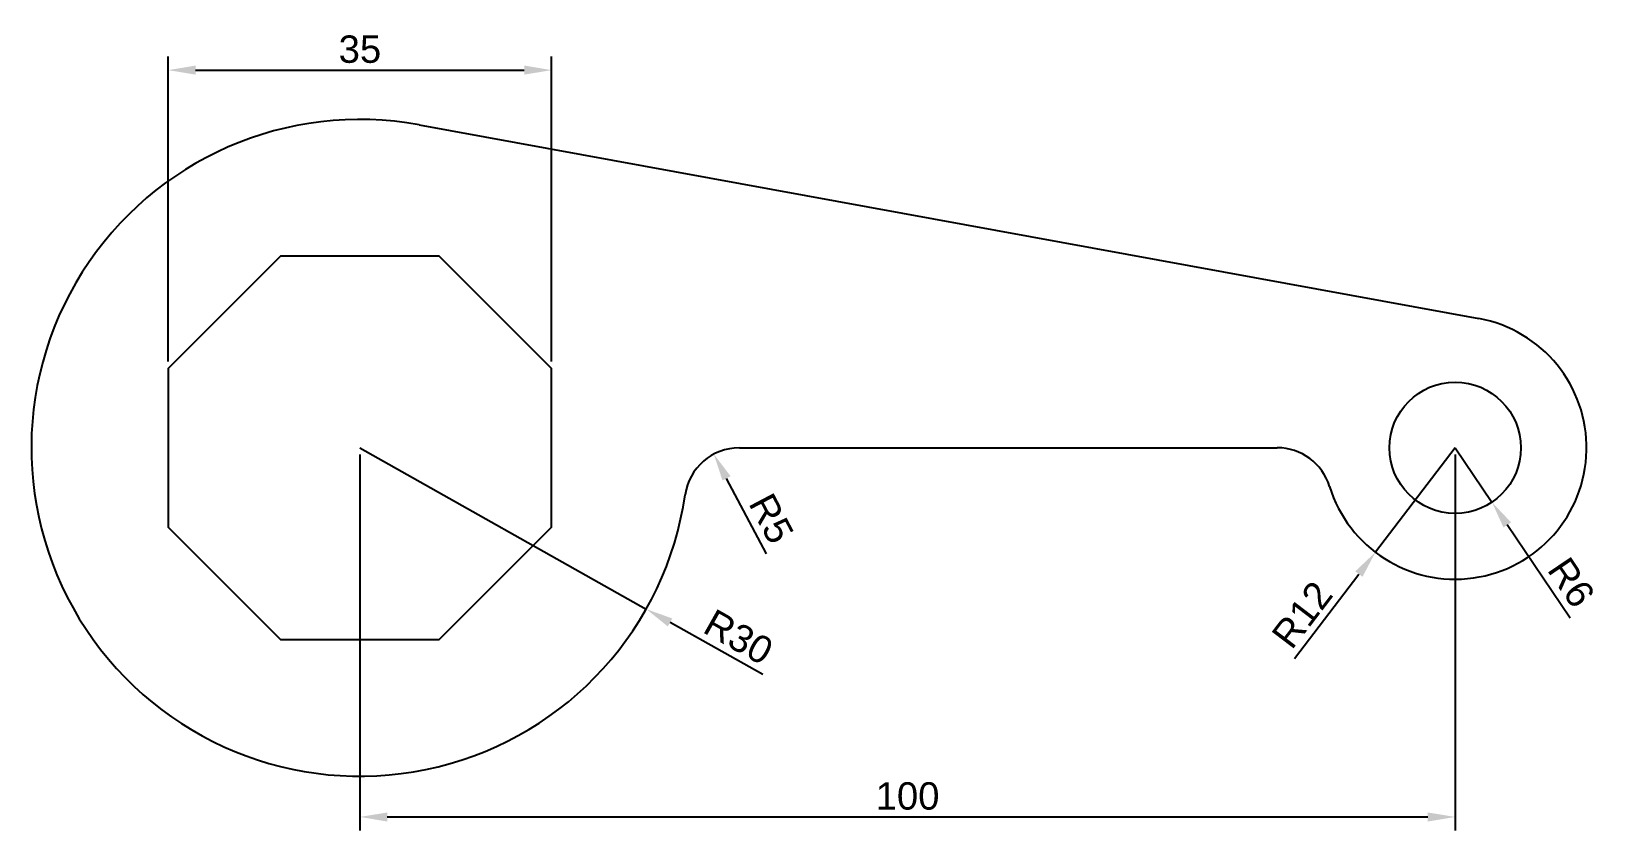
# Model space of a CAD drawing. Header units: millimetres. Extents: x 20 to 163, y 15 to 88.
import ezdxf

# ---------------------------------------------------------------- set-up
doc = ezdxf.new("R2010")
doc.units = ezdxf.units.MM
doc.styles.get("Standard").update_dxf_attribs({"font": 'arial.ttf'})
doc.dimstyles.new('ISO-25', dxfattribs={"dimtxt": 2.5, "dimasz": 2.5, "dimexe": 1.25, "dimexo": 0.625, "dimtad": 1, "dimtxsty": 'Standard', "dimcen": 2.5, "dimadec": 0, "dimazin": 0, "dimtfac": 1, "dimtmove": 0, "dimatfit": 3, "dimfxl": 1, "dimarcsym": 0})

# ---------------------------------------------------------------- blocks, each defined once
blk = doc.blocks.new('*D1')
at = {"color": 0, "lineweight": -2, "transparency": 16777216}
for p, q in [((32.5, 57.87), (32.5, 85.75)), ((35, 84.5), (65, 84.5)), ((67.5, 57.87), (67.5, 85.75))]:
    blk.add_line(p, q, dxfattribs=at)
at = {"color": 0, "transparency": 16777216}
for points in [[(35, 84.92), (35, 84.09), (32.5, 84.5)], [(65, 84.92), (65, 84.09), (67.5, 84.5)]]:
    blk.add_solid(points, dxfattribs=at)
at = {"layer": 'Defpoints', "color": 0, "transparency": 16777216}
for p in [(67.5, 84.5), (32.5, 57.25), (67.5, 57.25)]:
    blk.add_point(p, dxfattribs=at)
at = {"color": 0, "transparency": 16777216, "insert": (50, 86.4), "char_height": 2.5, "attachment_point": 5}
blk.add_mtext('35', dxfattribs=at)
blk = doc.blocks.new('*D3')
at = {"color": 0, "lineweight": -2, "transparency": 16777216}
for p, q in [((50, 49.38), (50, 15.03)), ((150, 49.38), (150, 15.03)), ((52.5, 16.28), (147.5, 16.28))]:
    blk.add_line(p, q, dxfattribs=at)
at = {"color": 0, "transparency": 16777216}
for points in [[(52.5, 16.69), (52.5, 15.86), (50, 16.28)], [(147.5, 16.69), (147.5, 15.86), (150, 16.28)]]:
    blk.add_solid(points, dxfattribs=at)
at = {"layer": 'Defpoints', "color": 0, "transparency": 16777216}
for p in [(50, 50), (150, 50), (150, 16.28)]:
    blk.add_point(p, dxfattribs=at)
at = {"color": 0, "transparency": 16777216, "insert": (100, 18.18), "char_height": 2.5, "attachment_point": 5}
blk.add_mtext('100', dxfattribs=at)
blk = doc.blocks.new('*D4')
at = {"color": 0, "lineweight": -2, "transparency": 16777216}
for p, q in [((150, 50), (142.72, 40.46)), ((135.33, 30.76), (141.21, 38.47))]:
    blk.add_line(p, q, dxfattribs=at)
at = {"color": 0, "transparency": 16777216}
blk.add_solid([(140.88, 38.72), (141.54, 38.22), (142.72, 40.46)], dxfattribs=at)
at = {"layer": 'Defpoints', "color": 0, "transparency": 16777216}
for p in [(150, 50), (142.72, 40.46)]:
    blk.add_point(p, dxfattribs=at)
at = {"color": 0, "transparency": 16777216, "insert": (136.02, 34.76), "char_height": 2.5, "attachment_point": 5, "rotation": 52.6802}
blk.add_mtext('R12', dxfattribs=at)
blk = doc.blocks.new('*D5')
at = {"color": 0, "lineweight": -2, "transparency": 16777216}
for p, q in [((150, 50), (153.36, 45.03)), ((160.51, 34.45), (154.76, 42.96))]:
    blk.add_line(p, q, dxfattribs=at)
at = {"color": 0, "transparency": 16777216}
blk.add_solid([(155.1, 43.19), (154.41, 42.72), (153.36, 45.03)], dxfattribs=at)
at = {"layer": 'Defpoints', "color": 0, "transparency": 16777216}
for p in [(150, 50), (153.36, 45.03)]:
    blk.add_point(p, dxfattribs=at)
at = {"color": 0, "transparency": 16777216, "insert": (160.6, 37.7), "char_height": 2.5, "attachment_point": 5, "rotation": 304.0471}
blk.add_mtext('R6', dxfattribs=at)
blk = doc.blocks.new('*D6')
at = {"color": 0, "lineweight": -2, "transparency": 16777216}
for p, q in [((50, 50), (76.14, 35.27)), ((86.78, 29.28), (78.32, 34.05))]:
    blk.add_line(p, q, dxfattribs=at)
at = {"color": 0, "transparency": 16777216}
blk.add_solid([(78.52, 34.41), (78.11, 33.68), (76.14, 35.27)], dxfattribs=at)
at = {"layer": 'Defpoints', "color": 0, "transparency": 16777216}
for p in [(50, 50), (76.14, 35.27)]:
    blk.add_point(p, dxfattribs=at)
at = {"color": 0, "transparency": 16777216, "insert": (84.57, 32.71), "char_height": 2.5, "attachment_point": 5, "rotation": 330.6041}
blk.add_mtext('R30', dxfattribs=at)
blk = doc.blocks.new('*D7')
at = {"color": 0, "lineweight": -2, "transparency": 16777216}
blk.add_line((87.12, 40.31), (83.47, 47.21), dxfattribs=at)
at = {"color": 0, "transparency": 16777216}
blk.add_solid([(83.84, 47.41), (83.1, 47.02), (82.31, 49.42)], dxfattribs=at)
at = {"layer": 'Defpoints', "color": 0, "transparency": 16777216}
for p in [(82.31, 49.42), (84.64, 45)]:
    blk.add_point(p, dxfattribs=at)
at = {"color": 0, "transparency": 16777216, "insert": (87.56, 43.54), "char_height": 2.5, "attachment_point": 5, "rotation": 297.8443}
blk.add_mtext('R5', dxfattribs=at)

msp = doc.modelspace()

# ---------------------------------------------------------------- linework, layer by layer
for p, q in [((55.4, 79.51), (152.16, 61.804)), ((84.641, 50), (133.752, 50))]:
    msp.add_line(p, q)
msp.add_lwpolyline([(42.751, 67.5), (32.5, 57.249), (32.5, 42.751), (42.751, 32.5), (57.249, 32.5), (67.5, 42.751), (67.5, 57.249), (57.249, 67.5)], close=True)
msp.add_circle((150, 50), 6)
for centre, radius, start, end in [((50, 50), 30, 79.63024, 351.78679), ((150, 50), 12, 197.10464, 79.63024), ((84.641, 45), 5, 90, 171.78679), ((133.752, 45), 5, 17.10464, 90)]:
    msp.add_arc(centre, radius, start, end)

# ---------------------------------------------------------------- dimensions: what is measured, and where the dimension line sits
dim = msp.add_linear_dim(base=(67.5, 84.502), p1=(32.5, 57.249), p2=(67.5, 57.249), dimstyle='ISO-25')
dim.commit()
dim.dimension.update_dxf_attribs({"geometry": '*D1', "text_midpoint": (50, 84.502), "dimtype": 160})
dim = msp.add_linear_dim(base=(150, 16.276), p1=(50, 50), p2=(150, 50), dimstyle='ISO-25')
dim.commit()
dim.dimension.update_dxf_attribs({"geometry": '*D3', "text_midpoint": (100, 18.177)})
for center, mpoint, picture, middle in [((50, 50), (76.137, 35.275), '*D6', (84.571, 32.707)), ((150, 50), (142.725, 40.457), '*D4', (136.016, 34.758))]:
    dim = msp.add_radius_dim(center=center, mpoint=mpoint, dimstyle='ISO-25')
    dim.commit()
    dim.dimension.update_dxf_attribs({"geometry": picture, "text_midpoint": middle})
for center, mpoint, picture, middle in [((84.641, 45), (82.306, 49.421), '*D7', (85.879, 42.657)), ((150, 50), (153.359, 45.029), '*D5', (159.028, 36.639))]:
    dim = msp.add_radius_dim(center=center, mpoint=mpoint, dimstyle='ISO-25')
    dim.commit()
    dim.dimension.update_dxf_attribs({"geometry": picture, "text_midpoint": middle, "dimtype": 164})

doc.saveas('drawing.dxf')
